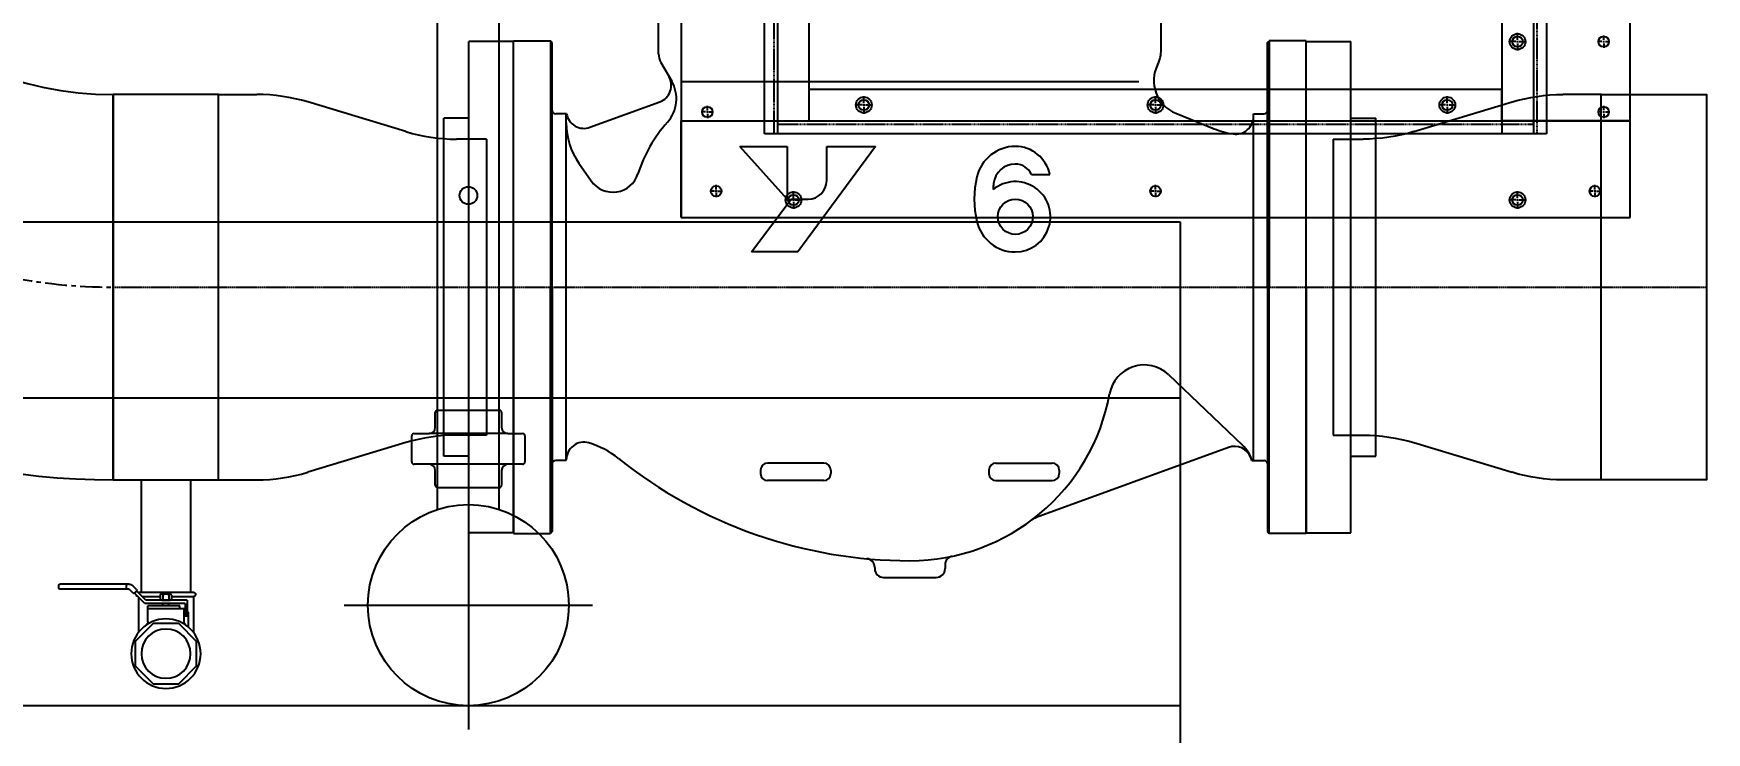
# Model space of a CAD drawing. Header units: millimetres. Extents: x -69706 to 52883, y -6882 to 68885.
# Drawn here: x -30618 to -29666, y 24777 to 25174 of the extents above; entities that cross this region are included whole.
import ezdxf

# ---------------------------------------------------------------- set-up
doc = ezdxf.new("R2010")
doc.units = ezdxf.units.MM
for name, pattern in [('YFM1P-長$0$CENTER', [2, 1.25, -0.25, 0.25, -0.25]), ('YFM1P-長$0$CENTERX2', [101.6, 63.5, -12.7, 12.7, -12.7]), ('YFM1P-長$0$DASHED', [0.75, 0.5, -0.25]), ('YFM1P-長$0$MAU&DCC Valve Station$0$CENTER2', [1.125, 0.75, -0.125, 0.125, -0.125])]:
    doc.linetypes.add(name, pattern=pattern)
for name, color, linetype in [('YFM1P-長$0$03', 4, 'Continuous'), ('YFM1P-長$0$AUDIT_I_250305115502-0', 1, 'YFM1P-長$0$CENTERX2'), ('YFM1P-長$0$Hatch', 1, 'Continuous'), ('YFM1P-長$0$M-FOUN', 252, 'Continuous'), ('YFM1P-長$0$M-PIPE-CHWR20', 110, 'Continuous'), ('YFM1P-長$0$MAU&DCC Valve Station$0$M-CWTR-VAVE', 4, 'Continuous'), ('YFM1P-長$0$MAU&DCC Valve Station$0$M-PIPE-CHWR20', 110, 'Continuous'), ('YFM1P-長$0$MAU&DCC Valve Station$0$M-PIPE-CHWR20_CL', 111, 'YFM1P-長$0$MAU&DCC Valve Station$0$CENTER2'), ('YFM1P-長$0$MAU&DCC Valve Station$0$M-VENT-PIPE', 10, 'Continuous'), ('YFM1P-長$0$TYPE14X10', 7, 'Continuous'), ('YFM1P-長$0$虚线', 3, 'YFM1P-長$0$DASHED'), ('YFM1P-長$0$表面显示线', 5, 'Continuous')]:
    doc.layers.add(name, color=color, linetype=linetype)
doc.styles.add('dim-txt', font='isocp.shx', dxfattribs={"width": 0.7, "bigfont": 'chineset.shx'})
doc.dimstyles.new('ARCH-dim-200MM', dxfattribs={"dimscale": 2000, "dimtxt": 0.3, "dimasz": 0.1, "dimexe": 0.1, "dimexo": 0.1, "dimgap": 0.05, "dimtad": 1, "dimdec": 0, "dimrnd": 0.5, "dimdsep": 46, "dimtxsty": 'dim-txt', "dimblk": 'DOT', "dimcen": 2, "dimclrd": 256, "dimclre": 256, "dimclrt": 256, "dimadec": 0, "dimazin": 0, "dimtfac": 1, "dimtdec": 0, "dimtix": 1, "dimtmove": 2, "dimatfit": 3, "dimldrblk": 'OBLIQUE', "dimfxl": 1, "dimtvp": 1, "dimtolj": 1, "dimarcsym": 0})

# ---------------------------------------------------------------- blocks, each defined once
blk = doc.blocks.new('YFM1P-長$0$MAU&DCC Valve Station$0$0V125')
at = {"layer": 'YFM1P-長$0$MAU&DCC Valve Station$0$M-CWTR-VAVE'}
for p, q in [((82.5, 132.68), (82.5, 166)), ((368.5, 135.2), (368.5, 166)), ((0, 0), (0, 140)), ((0, 140), (21, 140)), ((22, 139), (21, 140)), ((21, 140), (21, 0)), ((22, 0), (22, 139)), ((429, 139), (430, 140)), ((429, 0), (429, 139)), ((451, 140), (430, 140)), ((430, 140), (430, 0)), ((451, 0), (451, 140)), ((83.84, 127.68), (89.97, 117.06)), ((95.85, 117), (355.79, 117)), ((43.42, 90.89), (83.18, 105.35)), ((30.16, 98.5), (24, 98.5)), ((30, -98.5), (30, 98.5)), ((376.85, 98.86), (398.64, 90.08)), ((421, -98.5), (421, 98.5)), ((421, 98.5), (427, 98.5)), ((128.66, 80.04), (155.67, 80.04)), ((155.67, 50.04), (128.66, 80.04)), ((155.67, 80.04), (155.67, 50.04)), ((205.92, 80.04), (161.67, 20.04)), ((178.17, 80.04), (205.92, 80.04)), ((178.17, 60.54), (178.17, 80.04)), ((37.2, 70.42), (44.2, 60.39)), ((294.67, 64), (305.1, 64)), ((135.41, 20.04), (157.92, 50.04)), ((157.92, 50.04), (167.67, 50.04)), ((161.67, 20.04), (135.41, 20.04)), ((0, 0), (0, -140)), ((21, -140), (21, 0)), ((22, 0), (22, -139)), ((429, 0), (429, -139)), ((430, -140), (430, 0)), ((451, 0), (451, -140)), ((372.59, -49.72), (414.78, -89.79)), ((406.85, -91.15), (297.4, -130.99)), ((30, -98.5), (24, -98.5)), ((140.5, -104), (140.5, -106)), ((176.5, -100), (144.5, -100)), ((180.5, -104), (180.5, -106)), ((270.5, -104), (270.5, -106)), ((274.5, -100), (306.5, -100)), ((310.5, -104), (310.5, -106)), ((420.14, -98.5), (427, -98.5)), ((176.5, -110), (144.5, -110)), ((274.5, -110), (306.5, -110)), ((0, -140), (21, -140)), ((22, -139), (21, -140)), ((429, -139), (430, -140)), ((451, -140), (430, -140)), ((205.5, -159.34), (205.5, -160)), ((245.5, -157.88), (245.5, -160)), ((210.5, -165), (240.5, -165))]:
    blk.add_line(p, q, dxfattribs=at)
blk.add_circle((285.5, 40), 10, dxfattribs=at)
for centre, radius, start, end in [((348.5, 135.2), 20, 333.58911, 0), ((92.5, 132.68), 10, 180, 210), ((384.32, 117.41), 20, 153.5891, 248.06149), ((79.76, 114.75), 10, 290, 29.99997), ((72.65, 107.06), 20, 318.1412, 30), ((24, 100.5), 2, 180, 270), ((40, 100.28), 10, 190.26199, 290), ((411, 96.98), 10, 261.07309, 0), ((427, 100.5), 2, 270, 0), ((70, 93.32), 40, 180, 214.9194), ((147.5, 40), 80.5, 138.1412, 162.33681), ((417.13, 136), 49.5, 248.06149, 261.07309), ((285.5, 57.5), 22.5, 90, 166.6577), ((285.5, 60), 20, 11.53696, 90), ((285.5, 57.5), 12.5, 90, 173.05721), ((285.5, 60), 10, 23.57816, 90), ((56.5, 68.98), 15, 214.9194, 342.33679), ((167.67, 60.54), 10.5, 270, 0), ((317.12, 50), 55, 166.6577, 193.34241), ((285.5, 40), 20, 270, 129.4164), ((317.76, 53.57), 45, 173.05721, 177.60609), ((285.5, 42.5), 22.5, 193.34241, 270), ((358.82, -64.22), 20, 46.4688, 169.703), ((225.5, -40), 115.5, 270, 349.703), ((40, -98.14), 10, 73.4585, 180), ((28.75, -136), 49.5, 51.34785, 73.4585), ((410.27, -100.55), 10, 22.00766, 110), ((401, -104.29), 20, 16.83997, 46.46881), ((24, -100.5), 2, 90, 180), ((225.5, 110), 265.5, 231.3479, 270), ((144.5, -104), 4, 90, 180), ((176.5, -104), 4, 0, 90), ((274.5, -104), 4, 90, 180), ((306.5, -104), 4, 0, 90), ((427, -100.5), 2, 0, 90), ((144.5, -106), 4, 180, 270), ((176.5, -106), 4, 270, 0), ((274.5, -106), 4, 180, 270), ((306.5, -106), 4, 270, 0), ((300.82, -140.38), 10, 110, 126.8832), ((200.5, -159.34), 5, 0, 84.69707), ((210.5, -160), 5, 180, 270), ((240.5, -160), 5, 270, 0), ((250.5, -157.88), 5, 101.9741, 180)]:
    blk.add_arc(centre, radius, start, end, dxfattribs=at)
blk = doc.blocks.new('YFM1P-長$0$R8-6')
for p, q in [((-8.414, 0), (8.414, 0)), ((-8.414, 0), (-8.414, -1.698)), ((8.414, 0), (8.414, -1.698)), ((-8.84, -4.589), (-10.527, -10.175)), ((8.84, -4.589), (10.527, -10.175)), ((-10.954, -15.24), (-10.954, -13.065)), ((10.954, -15.24), (10.954, -13.065)), ((10.954, -15.24), (-10.954, -15.24))]:
    blk.add_line(p, q)
for centre, start, end in [((-18.414, -1.698), 343.20163, 0), ((18.414, -1.698), 180, 196.79837), ((-0.954, -13.065), 163.20163, 180), ((0.954, -13.065), 0, 16.79837)]:
    blk.add_arc(centre, 10, start, end)
blk = doc.blocks.new('YFM1P-長$0$Es-200')
for p, q in [((-30.48, 41.43375), (-30.48, 19.52625)), ((10.95375, 0), (-10.95375, 0))]:
    blk.add_line(p, q)
for radius in [41.43375, 19.52625]:
    blk.add_arc((-30.48, 0), radius, 0, 90)
at = {"color": 1, "linetype": 'YFM1P-長$0$CENTER'}
blk.add_arc((-30.48, 0), 30.48, 0, 90, dxfattribs=at)
blk = doc.blocks.new('YFM1P-長$0$A$C78331F0E')
at = {"layer": 'YFM1P-長$0$MAU&DCC Valve Station$0$M-VENT-PIPE'}
for p, q in [((36.46, 56.24, 0), (38.62, 58.4, 0)), ((40.86, 59.33, 0), (80.14, 59.33, 0)), ((42.26, 57.02, 0), (42.26, 58.75, 0)), ((80.72, 57.02, 0), (80.72, 58.75, 0)), ((35.4, 54.65, 0), (4.13, 54.65, 0)), ((16.59, 52.18, 0), (4.13, 52.18, 0)), ((4.13, 52.18, 0), (4.13, 31.86, 0)), ((7.69, 50.11, 0), (7.69, 41.11, 0)), ((7.69, 50.11, 0), (31.14, 50.11, 0)), ((8.84, 48.38, 0), (8.84, 41.11, 0)), ((8.84, 48.38, 0), (31.86, 48.38, 0)), ((16.59, 53.1, 0), (16.59, 50.71, 0)), ((16.59, 53.1, 0), (16.59, 50.71, 0)), ((19.76, 53.7, 0), (17.39, 53.7, 0)), ((19.76, 53.7, 0), (17.39, 53.7, 0)), ((19.76, 50.11, 0), (17.39, 50.11, 0)), ((19.76, 50.11, 0), (17.39, 50.11, 0)), ((18.04, 46.94, 0), (18.04, 48.38, 0)), ((18.18, 53.1, 0), (18.18, 50.71, 0)), ((18.18, 53.1, 0), (18.18, 50.71, 0)), ((22.14, 53.7, 0), (19.76, 53.7, 0)), ((22.14, 53.7, 0), (19.76, 53.7, 0)), ((22.14, 50.11, 0), (19.76, 50.11, 0)), ((22.14, 50.11, 0), (19.76, 50.11, 0)), ((21.35, 50.71, 0), (21.35, 53.1, 0)), ((21.35, 50.71, 0), (21.35, 53.1, 0)), ((21.49, 46.94, 0), (21.49, 48.38, 0)), ((22.93, 50.71, 0), (22.93, 53.1, 0)), ((22.93, 50.71, 0), (22.93, 53.1, 0)), ((33.22, 52.18, 0), (22.93, 52.18, 0)), ((31.14, 50.11, 0), (36.46, 55.43, 0)), ((31.86, 48.38, 0), (37.69, 54.2, 0)), ((35.4, 51.91, 0), (35.4, 31.86, 0)), ((37.69, 54.2, 0), (36.46, 55.43, 0)), ((38.5, 54.2, 0), (40.66, 56.36, 0)), ((40.86, 56.45, 0), (80.14, 56.45, 0)), ((7, 43.28, 0), (7.69, 43.28, 0)), ((7, 34.85, 0), (7, 43.28, 0)), ((7.69, 41.11, 0), (8.84, 41.11, 0)), ((8.84, 43.28, 0), (9.47, 43.28, 0)), ((9.47, 45.29, 0), (30.06, 45.29, 0)), ((9.47, 38, 0), (9.47, 45.29, 0)), ((11.94, 46.94, 0), (30.06, 46.94, 0)), ((11.94, 45.29, 0), (11.94, 46.94, 0)), ((30.06, 38, 0), (30.06, 46.94, 0))]:
    blk.add_line(p, q, dxfattribs=at)
at = {"layer": 'YFM1P-長$0$MAU&DCC Valve Station$0$M-VENT-PIPE', "elevation": 0}
blk.add_lwpolyline([(33.76, 54.65), (33.76, 118.59), (5.76, 118.59), (5.76, 54.65)], dxfattribs=at)
blk.add_lwpolyline([(2.47, 26.93), (2.47, 12.6), (12.6, 2.47), (26.93, 2.47), (37.06, 12.6), (37.06, 26.93), (26.93, 37.06), (12.6, 37.06)], close=True, dxfattribs=at)
at = {"layer": 'YFM1P-長$0$MAU&DCC Valve Station$0$M-VENT-PIPE'}
for radius in [19.76, 14]:
    blk.add_circle((19.76, 19.76, 0), radius, dxfattribs=at)
for centre, radius, start, end in [((40.86, 56.16, 0), 3.17, 90, 135), ((41.69, 58.75, 0), 0.576, 0, 90), ((80.14, 58.75, 0), 0.576, 0, 90), ((4.13, 53.42, 0), 1.24, 90, 270), ((17.39, 52.87, 0), 0.824, 15.88168, 164.11832), ((17.39, 52.87, 0), 0.824, 15.88168, 164.11832), ((17.39, 50.93, 0), 0.824, 195.88168, 344.11832), ((17.39, 50.93, 0), 0.824, 195.88168, 344.11832), ((19.76, 51.3, 0), 2.4, 48.62822, 131.37178), ((19.76, 52.5, 0), 2.4, 228.62822, 311.37178), ((22.14, 52.87, 0), 0.824, 15.88168, 164.11832), ((22.14, 52.87, 0), 0.824, 15.88168, 164.11832), ((22.14, 50.93, 0), 0.824, 195.88168, 344.11832), ((22.14, 50.93, 0), 0.824, 195.88168, 344.11832), ((35.4, 53.42, 0), 1.24, 77.68313, 90), ((35.4, 53.42, 0), 1.24, 284.31742, 345.68258), ((36.87, 55.84, 0), 0.576, 135, 225), ((38.09, 54.61, 0), 0.576, 225, 315), ((40.86, 56.16, 0), 0.288, 90, 135), ((41.69, 57.02, 0), 0.576, 270, 0), ((80.14, 57.02, 0), 0.576, 270, 0), ((6.95, 38, 0), 2.52, 305.09672, 0), ((32.58, 38, 0), 2.52, 180, 234.90328)]:
    blk.add_arc(centre, radius, start, end, dxfattribs=at)
blk = doc.blocks.new('YFM1P-長$0$A$Cc3ad5393')
at = {"layer": 'YFM1P-長$0$03', "color": 252}
for p, q in [((285863.48, 372216.72), (285863.48, 373281.72)), ((286308.48, 373281.72), (286308.48, 372216.72)), ((286308.48, 372216.72), (285863.48, 372216.72))]:
    blk.add_line(p, q, dxfattribs=at)
at = {"layer": 'YFM1P-長$0$AUDIT_I_250305115502-0', "color": 252}
for p, q in [((286291.98, 372270.22), (286291.98, 372274.22)), ((286340.98, 372270.22), (286340.98, 372272.72)), ((286290.98, 372269.22), (286286.98, 372269.22)), ((286291.48, 372269.22), (286292.48, 372269.22)), ((286291.98, 372268.72), (286291.98, 372269.72)), ((286291.98, 372268.22), (286291.98, 372264.22)), ((286292.98, 372269.22), (286296.98, 372269.22)), ((286339.98, 372269.22), (286337.48, 372269.22)), ((286340.48, 372269.22), (286341.48, 372269.22)), ((286340.98, 372268.72), (286340.98, 372269.72)), ((286340.98, 372268.22), (286340.98, 372265.72)), ((286341.98, 372269.22), (286344.48, 372269.22)), ((285830.98, 372230.22), (285830.98, 372232.72)), ((286340.98, 372230.22), (286340.98, 372232.72)), ((285829.98, 372229.22), (285827.48, 372229.22)), ((285831.48, 372229.22), (285830.48, 372229.22)), ((285830.98, 372229.72), (285830.98, 372228.72)), ((285830.98, 372228.22), (285830.98, 372225.72)), ((285831.98, 372229.22), (285834.48, 372229.22)), ((286339.98, 372229.22), (286337.48, 372229.22)), ((286340.48, 372229.22), (286341.48, 372229.22)), ((286340.98, 372228.72), (286340.98, 372229.72)), ((286340.98, 372228.22), (286340.98, 372225.72)), ((286341.98, 372229.22), (286344.48, 372229.22)), ((285835.98, 372185.22), (285835.98, 372187.72)), ((286085.98, 372185.22), (286085.98, 372187.72)), ((286335.98, 372185.22), (286335.98, 372187.72)), ((285834.98, 372184.22), (285832.48, 372184.22)), ((285835.48, 372184.22), (285836.48, 372184.22)), ((285835.98, 372184.72), (285835.98, 372183.72)), ((285835.98, 372183.22), (285835.98, 372180.72)), ((285836.98, 372184.22), (285839.48, 372184.22)), ((285878.98, 372179.22), (285874.98, 372179.22)), ((285880.48, 372179.22), (285879.48, 372179.22)), ((285879.98, 372180.22), (285879.98, 372184.22)), ((285879.98, 372179.72), (285879.98, 372178.72)), ((285879.98, 372178.22), (285879.98, 372174.22)), ((285880.98, 372179.22), (285884.98, 372179.22)), ((286084.98, 372184.22), (286082.48, 372184.22)), ((286085.48, 372184.22), (286086.48, 372184.22)), ((286085.98, 372184.72), (286085.98, 372183.72)), ((286085.98, 372183.22), (286085.98, 372180.72)), ((286086.98, 372184.22), (286089.48, 372184.22)), ((286290.98, 372179.22), (286286.98, 372179.22)), ((286291.48, 372179.22), (286292.48, 372179.22)), ((286291.98, 372180.22), (286291.98, 372184.22)), ((286291.98, 372178.72), (286291.98, 372179.72)), ((286291.98, 372178.22), (286291.98, 372174.22)), ((286292.98, 372179.22), (286296.98, 372179.22)), ((286334.98, 372184.22), (286332.48, 372184.22)), ((286335.48, 372184.22), (286336.48, 372184.22)), ((286335.98, 372184.72), (286335.98, 372183.72)), ((286335.98, 372183.22), (286335.98, 372180.72)), ((286336.98, 372184.22), (286339.48, 372184.22))]:
    blk.add_line(p, q, dxfattribs=at)
at = {"layer": 'YFM1P-長$0$Hatch', "color": 252}
for p, q in [((285918.98, 372233.22), (285914.98, 372233.22)), ((285919.48, 372233.22), (285920.48, 372233.22)), ((285919.98, 372234.22), (285919.98, 372238.22)), ((285919.98, 372233.72), (285919.98, 372232.72)), ((285920.98, 372233.22), (285924.98, 372233.22)), ((286084.98, 372233.22), (286080.98, 372233.22)), ((286085.48, 372233.22), (286086.48, 372233.22)), ((286085.98, 372234.22), (286085.98, 372238.22)), ((286085.98, 372233.72), (286085.98, 372232.72)), ((286086.98, 372233.22), (286090.98, 372233.22)), ((286250.98, 372233.22), (286246.98, 372233.22)), ((286251.48, 372233.22), (286252.48, 372233.22)), ((286251.98, 372234.22), (286251.98, 372238.22)), ((286251.98, 372233.72), (286251.98, 372232.72)), ((286252.98, 372233.22), (286256.98, 372233.22)), ((285919.98, 372232.22), (285919.98, 372228.22)), ((286085.98, 372232.22), (286085.98, 372228.22)), ((286251.98, 372232.22), (286251.98, 372228.22))]:
    blk.add_line(p, q, dxfattribs=at)
at = {"layer": 'YFM1P-長$0$TYPE14X10', "color": 252}
for p, q in [((285677.5, 372003.28), (285677.5, 374043.97)), ((285712.5, 372003.28), (285712.5, 374043.97)), ((283900, 372166.73), (286100, 372166.73)), ((286100, 372166.73), (286100, 371586.73)), ((283900, 372066.73), (286100, 372066.73)), ((285676.1, 372049.96), (285676.1, 372058.36)), ((285677.5, 372059.76), (285712.5, 372059.76)), ((285713.9, 372058.36), (285713.9, 372049.96)), ((285662.8, 372030.36), (285662.8, 372045.06)), ((285664.2, 372046.46), (285672.6, 372046.46)), ((285717.4, 372046.46), (285672.6, 372046.46)), ((285717.4, 372046.46), (285725.8, 372046.46)), ((285727.2, 372045.06), (285727.2, 372030.36)), ((285672.6, 372028.96), (285664.2, 372028.96)), ((285717.4, 372028.96), (285672.6, 372028.96)), ((285676.1, 372017.06), (285676.1, 372025.46)), ((285713.9, 372025.46), (285713.9, 372017.06)), ((285725.8, 372028.96), (285717.4, 372028.96)), ((285712.5, 372015.66), (285677.5, 372015.66)), ((285695, 372019.49), (285695, 371878.26)), ((285695, 372019.49), (285695, 371878.26)), ((285624.38, 371948.88), (285765.62, 371948.88)), ((285624.38, 371948.88), (285765.62, 371948.88)), ((286100, 371891.73), (283900, 371891.73))]:
    blk.add_line(p, q, dxfattribs=at)
for centre, radius in [((285695, 372181.73), 5), ((285695, 371948.88), 57.15)]:
    blk.add_circle(centre, radius, dxfattribs=at)
for centre, radius, start, end in [((285677.5, 372058.36), 1.4, 90, 180), ((285712.5, 372058.36), 1.4, 0, 90), ((285664.2, 372045.06), 1.4, 90, 180), ((285672.6, 372049.96), 3.5, 270, 0), ((285717.4, 372049.96), 3.5, 180, 270), ((285725.8, 372045.06), 1.4, 360, 90), ((285664.2, 372030.36), 1.4, 180, 270), ((285672.6, 372025.46), 3.5, 0, 90), ((285717.4, 372025.46), 3.5, 90, 180), ((285725.8, 372030.36), 1.4, 270, 0), ((285677.5, 372017.06), 1.4, 180, 270), ((285712.5, 372017.06), 1.4, 270, 360)]:
    blk.add_arc(centre, radius, start, end, dxfattribs=at)
at = {"layer": 'YFM1P-長$0$虚线', "color": 252}
for p, q in [((285868.98, 372216.72), (285868.98, 373274.22)), ((286302.98, 373274.22), (286302.98, 372216.72)), ((285870.98, 372222.22), (285870.98, 372224.22)), ((286300.98, 372222.22), (286300.98, 372224.22)), ((285870.98, 372222.22), (286300.98, 372222.22))]:
    blk.add_line(p, q, dxfattribs=at)
at = {"layer": 'YFM1P-長$0$表面显示线', "color": 252}
for p, q in [((286355.98, 372169.22), (286355.98, 373329.22)), ((285815.98, 373314.22), (285815.98, 372169.22)), ((285870.98, 372216.72), (285870.98, 373276.22)), ((286300.98, 373276.22), (286300.98, 372216.72)), ((285888.98, 372224.22), (285888.98, 373256.22)), ((286282.98, 373256.22), (286282.98, 372216.72)), ((285888.98, 372224.22), (285888.98, 372242.22)), ((285888.98, 372242.22), (286282.98, 372242.22)), ((286282.98, 372224.22), (286282.98, 372242.22)), ((285815.98, 372169.22), (285815.98, 372224.22)), ((285815.98, 372224.22), (285888.98, 372224.22)), ((285841.98, 372224.22), (286355.98, 372224.22)), ((286355.98, 372224.22), (286282.98, 372224.22)), ((286355.98, 372169.22), (286355.98, 372224.22)), ((285815.98, 372169.22), (286355.98, 372169.22))]:
    blk.add_line(p, q, dxfattribs=at)
for centre, radius in [((286291.98, 372269.22), 4.5), ((286291.98, 372269.22), 3), ((286340.98, 372269.22), 3), ((285919.98, 372233.22), 4.5), ((285919.98, 372233.22), 3), ((286085.98, 372233.22), 4.5), ((286085.98, 372233.22), 3), ((286251.98, 372233.22), 4.5), ((286251.98, 372233.22), 3), ((285830.98, 372229.22), 3), ((286340.98, 372229.22), 3), ((285835.98, 372184.22), 3), ((286085.98, 372184.22), 3), ((286335.98, 372184.22), 3), ((285879.98, 372179.22), 4.5), ((285879.98, 372179.22), 3), ((286291.98, 372179.22), 4.5), ((286291.98, 372179.22), 3)]:
    blk.add_circle(centre, radius, dxfattribs=at)
blk = doc.blocks.new('_Dot')
at = {"color": 0, "linetype": 'ByBlock', "lineweight": -2}
blk.add_line((-0.5, 0), (-1, 0), dxfattribs=at)
at = {"color": 0, "linetype": 'ByBlock', "const_width": 0.5}
blk.add_lwpolyline([(-0.25, 0, 1), (0.25, 0, 1)], format="xyb", close=True, dxfattribs=at)
blk = doc.blocks.new('*D356')
at = {"lineweight": -2, "ltscale": 500, "transparency": 16777216}
for p, q in [((-31545.49, 28350.22), (-24413.81, 28350.22)), ((-24613.81, 28150.22), (-24613.81, 24240.99)), ((-31597.56, 24040.99), (-24413.81, 24040.99))]:
    blk.add_line(p, q, dxfattribs=at)
at = {"lineweight": -2, "ltscale": 500, "transparency": 16777216, "xscale": 200, "yscale": 200, "zscale": 200}
for p, rotation in [((-24613.81, 28350.22), 90), ((-24613.81, 24040.99), 270)]:
    blk.add_blockref('_Dot', p, dxfattribs=dict(at, rotation=rotation))
at = {"ltscale": 500, "transparency": 16777216, "insert": (-25013.81, 26195.61), "char_height": 600, "attachment_point": 5, "rotation": 90, "style": 'dim-txt'}
blk.add_mtext('\\A1;4309', dxfattribs=at)
blk = doc.blocks.new('_OBLIQUE')
at = {"color": 0, "linetype": 'ByBlock', "lineweight": -2}
blk.add_line((-0.5, -0.5), (0.5, 0.5), dxfattribs=at)

msp = doc.modelspace()

# ---------------------------------------------------------------- linework, layer by layer
at = {"layer": 'YFM1P-長$0$M-PIPE-CHWR20', "elevation": 0}
for points in [[(-30512.585, 24920.393), (-30512.585, 25139.468), (-30572.585, 25139.468), (-30572.585, 24920.393)], [(-29725.985, 24920.393), (-29725.985, 25139.468), (-29665.985, 25139.468), (-29665.985, 24920.393)]]:
    msp.add_lwpolyline(points, close=True, dxfattribs=at)
at = {"layer": 'YFM1P-長$0$MAU&DCC Valve Station$0$M-CWTR-VAVE'}
for p, q in [((-30344.785, 25169.631, 0), (-30370.185, 25169.631, 0)), ((-30370.185, 24890.231, 0), (-30370.185, 25169.631, 0)), ((-30344.785, 24890.231, 0), (-30344.785, 25169.631, 0)), ((-29893.785, 24890.231, 0), (-29893.785, 25169.631, 0)), ((-29893.785, 25169.631, 0), (-29868.385, 25169.631, 0)), ((-29868.385, 24890.231, 0), (-29868.385, 25169.631, 0)), ((-30370.185, 25125.975, 0), (-30384.473, 25125.975, 0)), ((-30384.473, 24933.887, 0), (-30384.473, 25125.975, 0)), ((-29868.385, 25125.975, 0), (-29854.098, 25125.975, 0)), ((-29854.098, 24933.887, 0), (-29854.098, 25125.975, 0)), ((-30370.185, 24933.887, 0), (-30384.473, 24933.887, 0)), ((-29868.385, 24933.887, 0), (-29854.098, 24933.887, 0)), ((-30344.785, 24890.231, 0), (-30370.185, 24890.231, 0)), ((-29893.785, 24890.231, 0), (-29868.385, 24890.231, 0))]:
    msp.add_line(p, q, dxfattribs=at)
at = {"layer": 'YFM1P-長$0$MAU&DCC Valve Station$0$M-PIPE-CHWR20_CL'}
msp.add_line((-30572.585, 25029.931, 0), (-29665.985, 25029.931, 0), dxfattribs=at)

# ---------------------------------------------------------------- block references
at = {"xscale": -1}
msp.add_blockref('YFM1P-長$0$A$C78331F0E', (-30522.821, 24801.805, 0), dxfattribs=at)
at = {"layer": 'YFM1P-長$0$M-FOUN'}
msp.add_blockref('YFM1P-長$0$A$Cc3ad5393', (-316065.485, -347099.719, 0), dxfattribs=at)
at = {"layer": 'YFM1P-長$0$M-PIPE-CHWR20', "zscale": 10}
for p, xscale, yscale, rotation in [((-30360.185, 25029.931, 0), 10, 10, 270), ((-29878.385, 25029.931, 0), -10.00000000000001, 10.00000000000001, 90)]:
    msp.add_blockref('YFM1P-長$0$R8-6', p, dxfattribs=dict(at, xscale=xscale, yscale=yscale, rotation=rotation))
at = {"layer": 'YFM1P-長$0$MAU&DCC Valve Station$0$M-CWTR-VAVE'}
msp.add_blockref('YFM1P-長$0$MAU&DCC Valve Station$0$0V125', (-30344.785, 25029.931, 0), dxfattribs=at)
at = {"layer": 'YFM1P-長$0$MAU&DCC Valve Station$0$M-PIPE-CHWR20', "xscale": 10, "yscale": 10, "zscale": 10, "rotation": 180}
msp.add_blockref('YFM1P-長$0$Es-200', (-30877.385, 25334.731, 0), dxfattribs=at)

# ---------------------------------------------------------------- dimensions: what is measured, and where the dimension line sits
at = {"ltscale": 500}
dim = msp.add_linear_dim(base=(-24613.807, 24040.991), p1=(-31745.485, 28350.222, 0), p2=(-31797.559, 24040.991, 0), angle=90, dimstyle='ARCH-dim-200MM', dxfattribs=at)
dim.commit()
dim.dimension.update_dxf_attribs({"geometry": '*D356', "text_midpoint": (-25013.807, 26195.607)})

doc.saveas('drawing.dxf')
